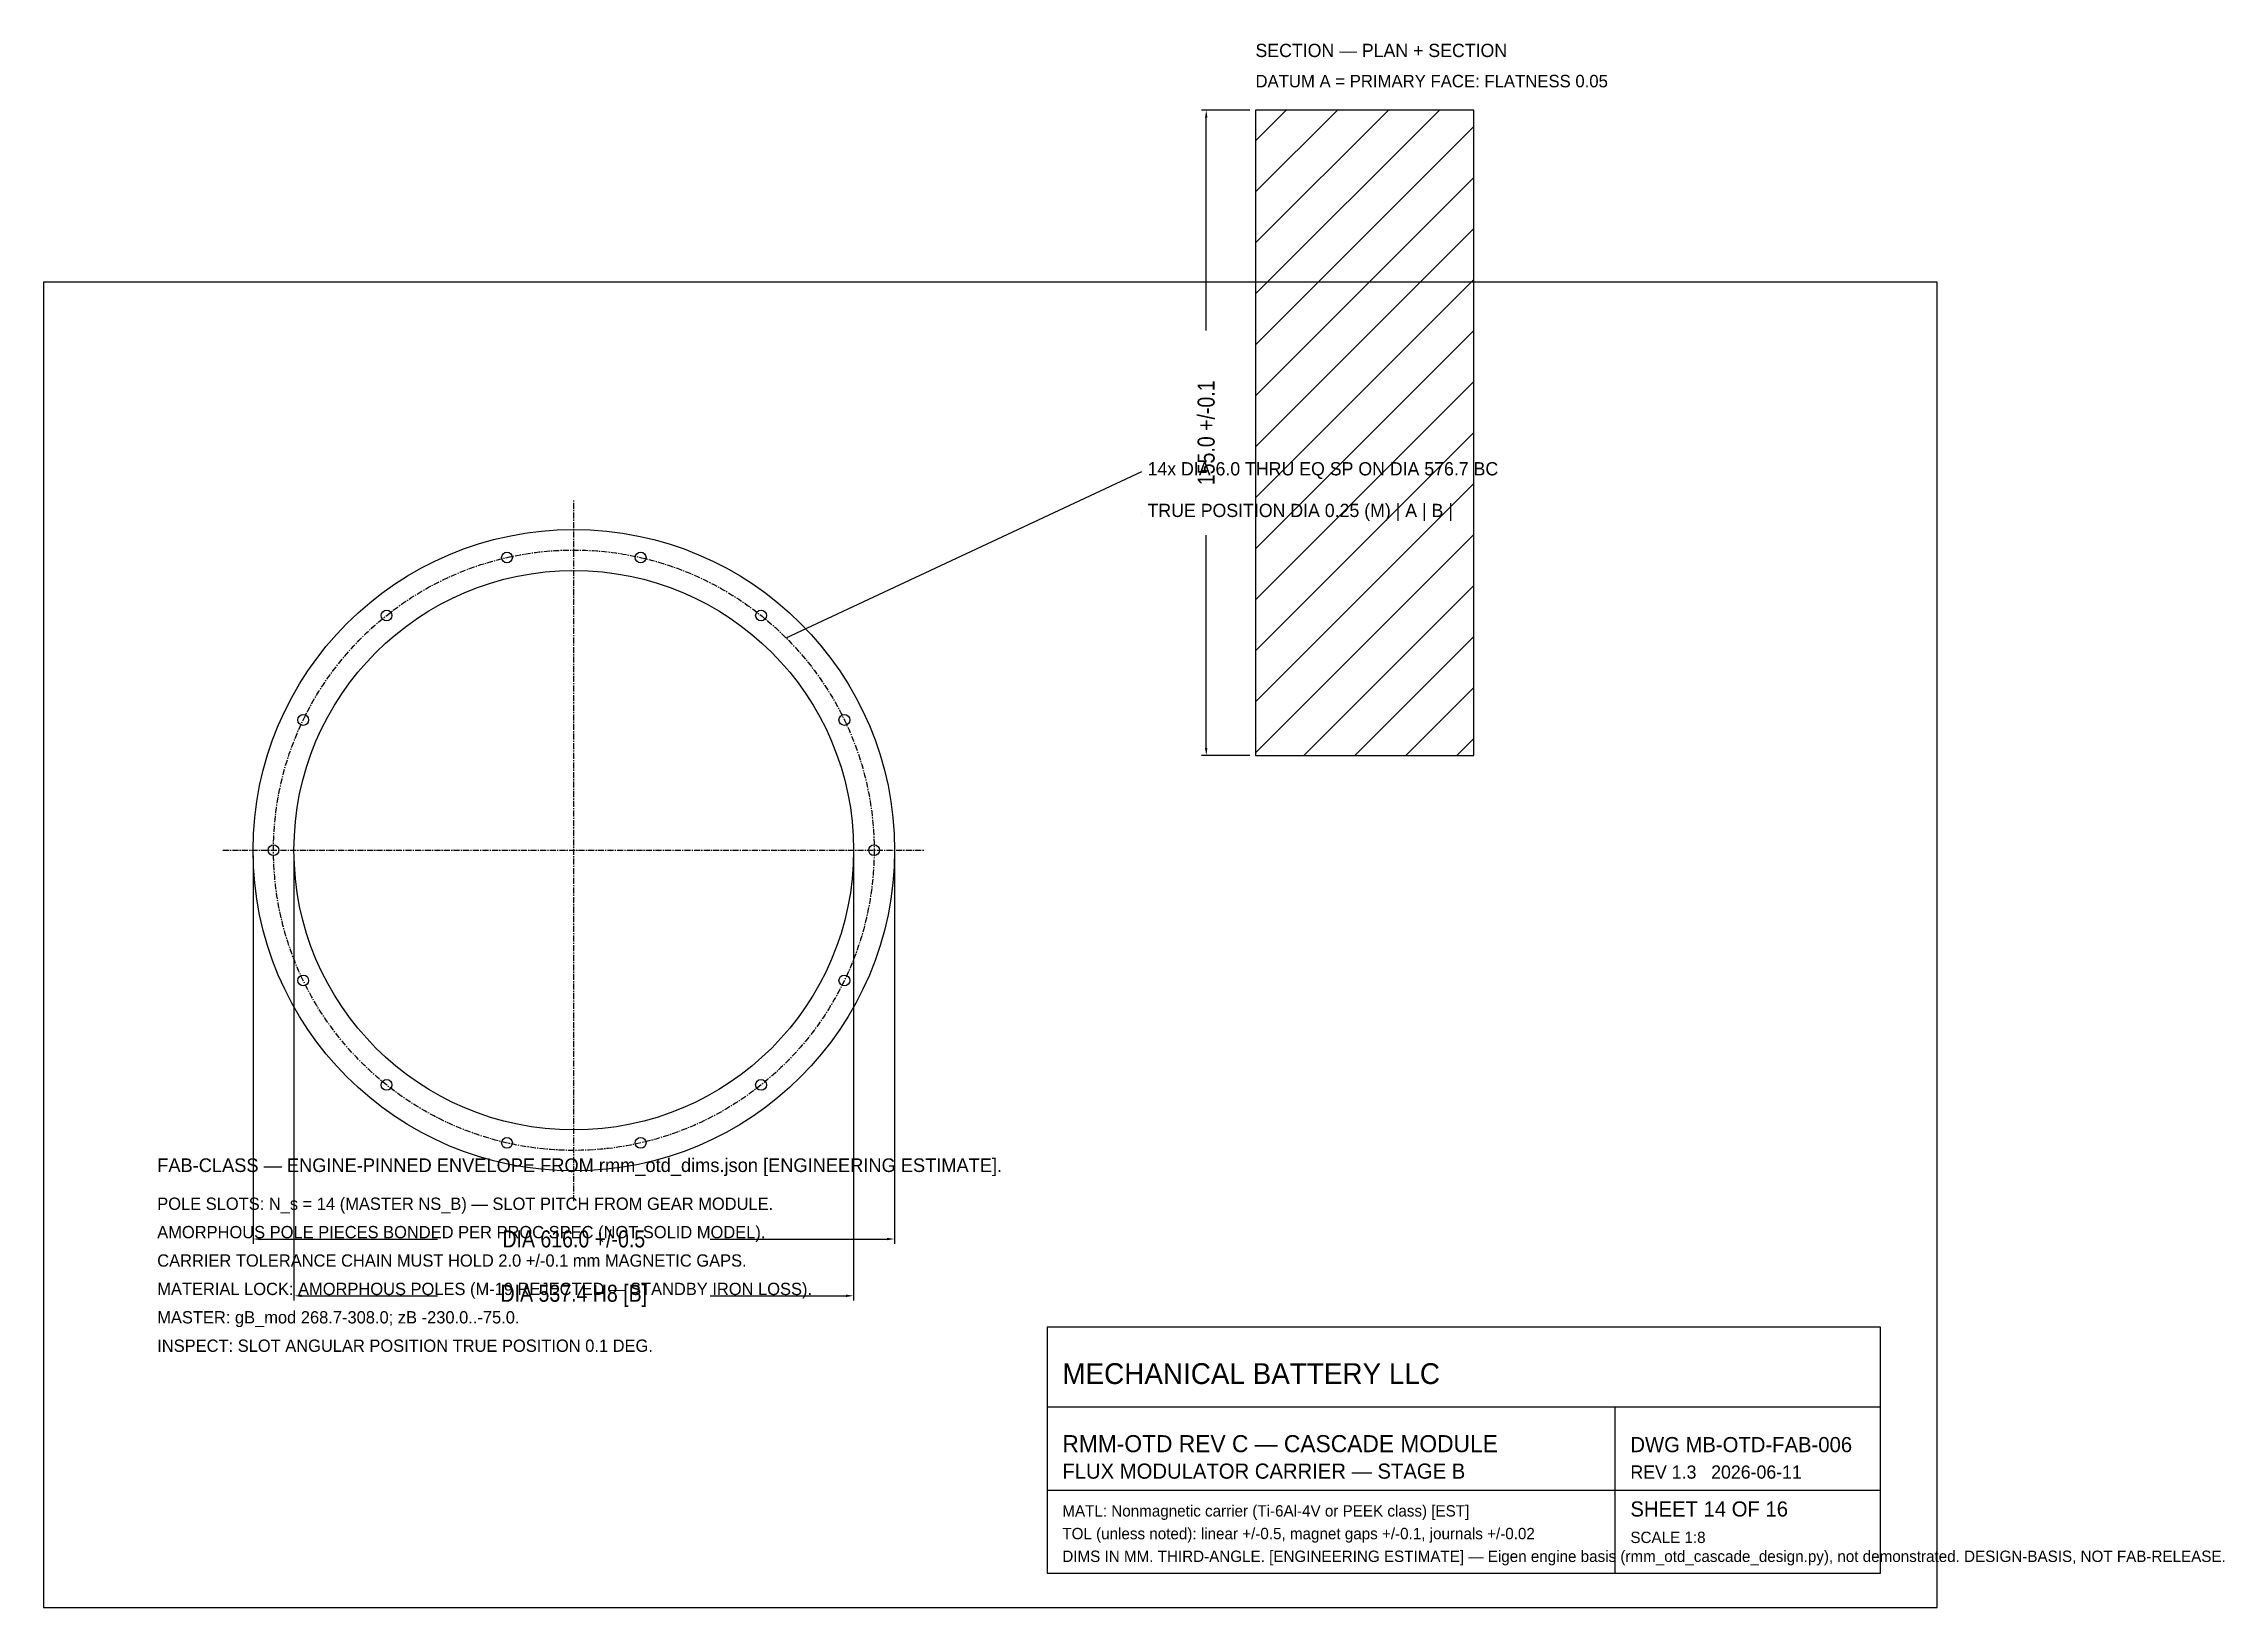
# Model space of a CAD drawing. Header units: millimetres. Extents: x 0 to 1152, y 0 to 826.
import ezdxf

# ---------------------------------------------------------------- set-up
doc = ezdxf.new("R2010")
doc.units = ezdxf.units.MM
doc.linetypes.add('CENTER', pattern=[5.08, 3.175, -0.635, 0.635, -0.635])
for name, color, linetype in [('CENTER', 1, 'CENTER'), ('DIM', 3, 'CONTINUOUS'), ('NOTE', 2, 'CONTINUOUS')]:
    doc.layers.add(name, color=color, linetype=linetype)
for name, color, linetype, true_color in [('HATCH', 8, 'CONTINUOUS', 0x6e6e6e), ('OUTLINE', 7, 'CONTINUOUS', 0x000000), ('TEXT', 7, 'CONTINUOUS', 0x000000), ('TITLE', 7, 'CONTINUOUS', 0x000000)]:
    doc.layers.add(name, color=color, linetype=linetype, true_color=true_color)
doc.styles.add('OpenSansCondensed-Light', font='OpenSansCondensed-Light.ttf')
doc.dimstyles.new('MB', dxfattribs={"dimtxt": 9, "dimasz": 4, "dimexe": 2.5, "dimexo": 3, "dimgap": 2, "dimtad": 1, "dimdec": 1, "dimcen": 2.5, "dimazin": 3, "dimtfac": 1, "dimtmove": 0, "dimatfit": 3})

# ---------------------------------------------------------------- blocks, each defined once
blk = doc.blocks.new('_CLOSEDFILLED')
at = {"color": 0, "linetype": 'BYBLOCK'}
blk.add_solid([(-1, 0.16), (0, 0), (-1, -0.16)], dxfattribs=at)
blk = doc.blocks.new('*D1')
for p, q in [((110.6, 397), (110.6, 192.1)), ((449.4, 397), (449.4, 192.1)), ((114.6, 194.6), (208, 194.6)), ((352, 194.6), (445.4, 194.6))]:
    blk.add_line(p, q)
at = {"layer": 'Defpoints'}
for p in [(110.6, 400), (449.4, 400), (110.6, 194.6)]:
    blk.add_point(p, dxfattribs=at)
at = {"layer": 'DIM', "xscale": 4, "yscale": 4, "rotation": 180}
blk.add_blockref('_CLOSEDFILLED', (110.6, 194.6), dxfattribs=at)
at = {"layer": 'DIM', "xscale": 4, "yscale": 4}
blk.add_blockref('_CLOSEDFILLED', (449.4, 194.6), dxfattribs=at)
at = {"layer": 'DIM', "insert": (280, 194.6), "char_height": 9, "attachment_point": 5, "style": 'OpenSansCondensed-Light'}
blk.add_mtext('DIA 616.0 +/-0.5', dxfattribs=at)
blk = doc.blocks.new('*D2')
for p, q in [((132.215, 397), (132.215, 162.1)), ((427.785, 397), (427.785, 162.1)), ((136.215, 164.6), (208, 164.6)), ((352, 164.6), (423.785, 164.6))]:
    blk.add_line(p, q)
at = {"layer": 'Defpoints'}
for p in [(132.215, 400), (427.785, 400), (132.215, 164.6)]:
    blk.add_point(p, dxfattribs=at)
at = {"layer": 'DIM', "xscale": 4, "yscale": 4, "rotation": 180}
blk.add_blockref('_CLOSEDFILLED', (132.215, 164.6), dxfattribs=at)
at = {"layer": 'DIM', "xscale": 4, "yscale": 4}
blk.add_blockref('_CLOSEDFILLED', (427.785, 164.6), dxfattribs=at)
at = {"layer": 'DIM', "insert": (280, 164.6), "char_height": 9, "attachment_point": 5, "style": 'OpenSansCondensed-Light'}
blk.add_mtext('DIA 537.4 H8 [B]', dxfattribs=at)
blk = doc.blocks.new('*D3')
for p, q in [((637, 791), (611.5, 791)), ((614, 674.5), (614, 787)), ((614, 454), (614, 566.5)), ((637, 450), (611.5, 450))]:
    blk.add_line(p, q)
at = {"layer": 'Defpoints'}
for p in [(640, 791), (614, 450), (640, 450)]:
    blk.add_point(p, dxfattribs=at)
at = {"layer": 'DIM', "xscale": 4, "yscale": 4}
for p, rotation in [((614, 791), 90), ((614, 450), 270)]:
    blk.add_blockref('_CLOSEDFILLED', p, dxfattribs=dict(at, rotation=rotation))
at = {"layer": 'DIM', "insert": (614, 620.5), "char_height": 9, "attachment_point": 5, "rotation": 90, "style": 'OpenSansCondensed-Light'}
blk.add_mtext('155.0 +/-0.1', dxfattribs=at)

msp = doc.modelspace()

# ---------------------------------------------------------------- hatches: boundary and pattern name
at = {"layer": 'HATCH'}
h = msp.add_hatch(dxfattribs=at)
h.set_pattern_fill('ANSI31', scale=6)
h.paths.add_polyline_path([(640, 450), (755.37, 450), (755.37, 791), (640, 791)])

# ---------------------------------------------------------------- linework, layer by layer
at = {"layer": 'CENTER'}
for p, q in [((280, 214.6), (280, 585.4)), ((94.6, 400), (465.4, 400))]:
    msp.add_line(p, q, dxfattribs=at)
msp.add_circle((280, 400), 158.59, dxfattribs=at)
at = {"layer": 'DIM'}
for p, q in [((392.12, 512.12), (580, 600)), ((580, 578), (580, 578))]:
    msp.add_line(p, q, dxfattribs=at)
at = {"layer": 'OUTLINE'}
msp.add_lwpolyline([(640, 450), (755.37, 450), (755.37, 791), (640, 791)], close=True, dxfattribs=at)
for centre, radius in [((280, 400), 169.4), ((244.71, 554.62), 2.85), ((315.29, 554.62), 2.85), ((280, 400), 147.78), ((181.12, 523.99), 2.85), ((378.88, 523.99), 2.85), ((137.11, 468.81), 2.85), ((422.89, 468.81), 2.85), ((121.41, 400), 2.85), ((438.59, 400), 2.85), ((137.11, 331.19), 2.85), ((422.89, 331.19), 2.85), ((181.12, 276.01), 2.85), ((378.88, 276.01), 2.85), ((244.71, 245.38), 2.85), ((315.29, 245.38), 2.85)]:
    msp.add_circle(centre, radius, dxfattribs=at)
at = {"layer": 'TITLE'}
for p, q in [((530, 106), (970, 106)), ((830, 18), (830, 106)), ((530, 62), (970, 62))]:
    msp.add_line(p, q, dxfattribs=at)
for points in [[(0, 0), (1000, 0), (1000, 700), (0, 700)], [(530, 18), (970, 18), (970, 148), (530, 148)]]:
    msp.add_lwpolyline(points, close=True, dxfattribs=at)

# ---------------------------------------------------------------- texts
at = {"layer": 'NOTE'}
for s, height, p in [('DATUM A = PRIMARY FACE: FLATNESS 0.05', 6.6, (640, 803)), ('14x DIA 6.0 THRU EQ SP ON DIA 576.7 BC', 7, (583, 598)), ('TRUE POSITION DIA 0.25 (M) | A | B |', 7, (583, 576)), ('POLE SLOTS: N_s = 14 (MASTER NS_B) — SLOT PITCH FROM GEAR MODULE.', 6.5, (60, 210)), ('AMORPHOUS POLE PIECES BONDED PER PROC SPEC (NOT SOLID MODEL).', 6.5, (60, 195)), ('CARRIER TOLERANCE CHAIN MUST HOLD 2.0 +/-0.1 mm MAGNETIC GAPS.', 6.5, (60, 180)), ('MATERIAL LOCK: AMORPHOUS POLES (M-19 REJECTED — STANDBY IRON LOSS).', 6.5, (60, 165)), ('MASTER: gB_mod 268.7-308.0; zB -230.0..-75.0.', 6.5, (60, 150)), ('INSPECT: SLOT ANGULAR POSITION TRUE POSITION 0.1 DEG.', 6.5, (60, 135)), ('DIMS IN MM. THIRD-ANGLE. [ENGINEERING ESTIMATE] — Eigen engine basis (rmm_otd_cascade_design.py), not demonstrated. DESIGN-BASIS, NOT FAB-RELEASE.', 6, (538, 24))]:
    msp.add_text(s, height=height, dxfattribs=at).set_placement(p)
at = {"layer": 'TEXT'}
for s, height, p in [('FLUX MODULATOR CARRIER — STAGE B', 8, (538, 68)), ('REV 1.3   2026-06-11', 7, (838, 68)), ('MATL: Nonmagnetic carrier (Ti-6Al-4V or PEEK class) [EST]', 6, (538, 48)), ('TOL (unless noted): linear +/-0.5, magnet gaps +/-0.1, journals +/-0.02', 6, (538, 36)), ('SCALE 1:8', 6, (838, 34))]:
    msp.add_text(s, height=height, dxfattribs=at).set_placement(p)
at = {"layer": 'TITLE'}
for s, height, p in [('SECTION — PLAN + SECTION', 7, (640, 819)), ('FAB-CLASS — ENGINE-PINNED ENVELOPE FROM rmm_otd_dims.json [ENGINEERING ESTIMATE].', 7.2, (60, 230)), ('MECHANICAL BATTERY LLC', 11, (538, 118)), ('RMM-OTD REV C — CASCADE MODULE', 9, (538, 82)), ('DWG MB-OTD-FAB-006', 8, (838, 82)), ('SHEET 14 OF 16', 8, (838, 48))]:
    msp.add_text(s, height=height, dxfattribs=at).set_placement(p)

# ---------------------------------------------------------------- dimensions: what is measured, and where the dimension line sits
at = {"layer": 'DIM'}
dim = msp.add_linear_dim(base=(614, 450), p1=(640, 450), p2=(640, 791), angle=90, text='155.0 +/-0.1', dimstyle='MB', dxfattribs=at)
dim.commit()
dim.dimension.update_dxf_attribs({"geometry": '*D3', "text_midpoint": (614, 620.5)})
for base, p1, p2, text, picture, middle in [((110.6, 194.6), (110.6, 400), (449.4, 400), 'DIA 616.0 +/-0.5', '*D1', (280, 194.6)), ((132.22, 164.6), (132.22, 400), (427.78, 400), 'DIA 537.4 H8 [B]', '*D2', (280, 164.6))]:
    dim = msp.add_linear_dim(base=base, p1=p1, p2=p2, text=text, dimstyle='MB', dxfattribs=at)
    dim.commit()
    dim.dimension.update_dxf_attribs({"geometry": picture, "text_midpoint": middle})

doc.saveas('drawing.dxf')
